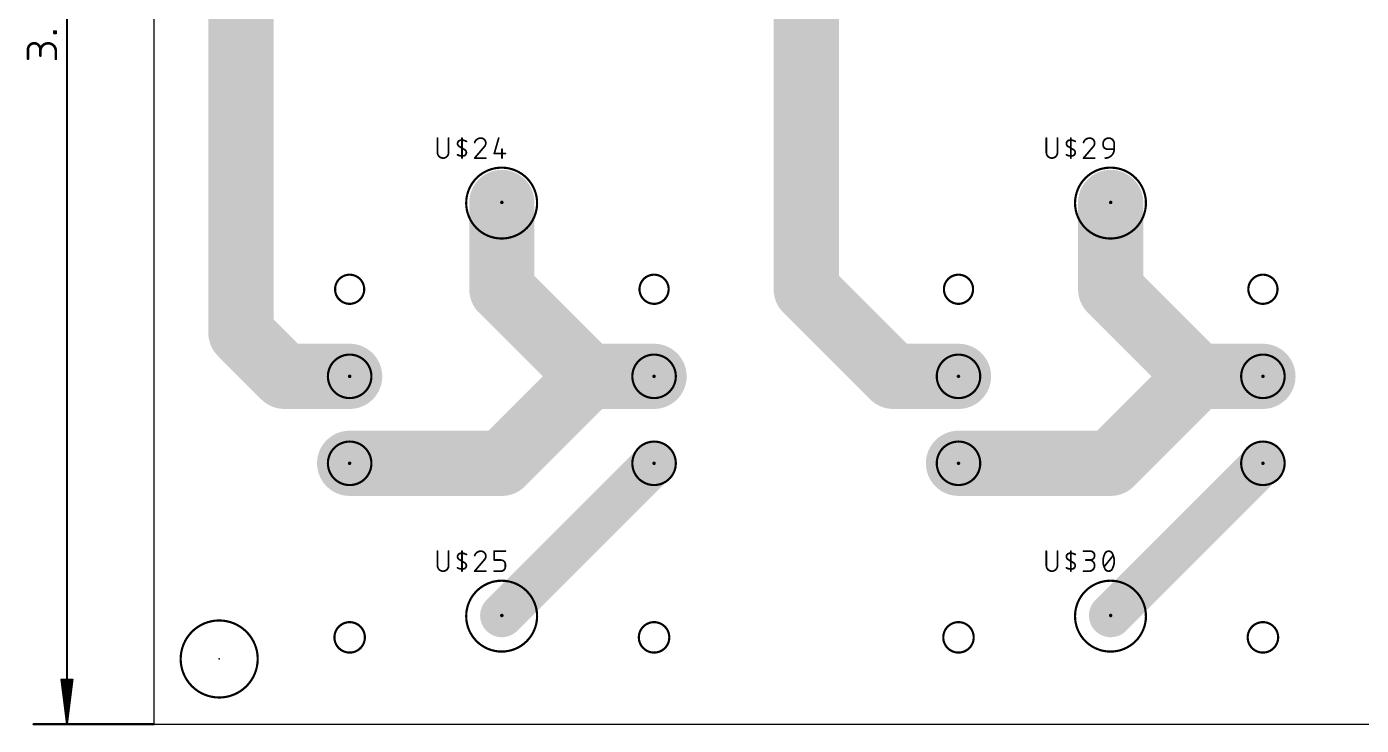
# Model space of a CAD drawing. Extents: x 3 to 156, y -1 to 93.
# Drawn here: x 2.7 to 80.7, y -1.3 to 39.5 of the extents above; entities that cross this region are included whole.
import ezdxf

# ---------------------------------------------------------------- set-up
doc = ezdxf.new("R2010")
doc.units = 0
for name, color, linetype in [('1', 12, 'CONTINUOUS'), ('17', 110, 'CONTINUOUS'), ('2', 41, 'CONTINUOUS'), ('20', 31, 'CONTINUOUS'), ('23', 53, 'CONTINUOUS'), ('25', 253, 'CONTINUOUS'), ('29', 253, 'CONTINUOUS'), ('30', 253, 'CONTINUOUS'), ('44', 253, 'CONTINUOUS')]:
    doc.layers.add(name, color=color, linetype=linetype)

# ---------------------------------------------------------------- blocks, each defined once
blk = doc.blocks.new('ROUNDP')
at = {"const_width": 0.5}
blk.add_lwpolyline([(0, -0.25, 1), (0, 0.25, 1), (0, -0.25)], format="xyb", dxfattribs=at)

msp = doc.modelspace()

# ---------------------------------------------------------------- linework, layer by layer
at = {"layer": '1'}
for points, const_width in [([(30.4546, 31.242, 326.0155), (30.48, 31.242)], 0.127), ([(30.4802, 31.2737, 1), (30.4798, 31.2103)], 0.0635), ([(30.4548, 31.2103, 1), (30.4544, 31.2737)], 0.0635), ([(66.0146, 31.242, 326.0155), (66.04, 31.242)], 0.127), ([(66.0402, 31.2737, 1), (66.0398, 31.2103)], 0.0635), ([(66.0148, 31.2103, 1), (66.0144, 31.2737)], 0.0635), ([(21.59, 23.2867, 1), (21.59, 24.9885, 1), (21.59, 23.2867)], 0.127), ([(39.37, 23.2867, 1), (39.37, 24.9885, 1), (39.37, 23.2867)], 0.127), ([(57.15, 23.2867, 1), (57.15, 24.9885, 1), (57.15, 23.2867)], 0.127), ([(74.93, 23.2867, 1), (74.93, 24.9885, 1), (74.93, 23.2867)], 0.127), ([(21.59, 17.78, 1), (21.59, 20.32, 1), (21.59, 17.78)], 0.127), ([(39.37, 17.78, 1), (39.37, 20.32, 1), (39.37, 17.78)], 0.127), ([(57.15, 17.78, 1), (57.15, 20.32, 1), (57.15, 17.78)], 0.127), ([(74.93, 17.78, 1), (74.93, 20.32, 1), (74.93, 17.78)], 0.127), ([(21.59, 12.7, 1), (21.59, 15.24, 1), (21.59, 12.7)], 0.127), ([(39.37, 12.7, 1), (39.37, 15.24, 1), (39.37, 12.7)], 0.127), ([(57.15, 12.7, 1), (57.15, 15.24, 1), (57.15, 12.7)], 0.127), ([(74.93, 12.7, 1), (74.93, 15.24, 1), (74.93, 12.7)], 0.127), ([(30.4546, 7.112, 326.0155), (30.48, 7.112)], 0.127), ([(30.4802, 7.1437, 1), (30.4798, 7.0803)], 0.0635), ([(30.4548, 7.0803, 1), (30.4544, 7.1437)], 0.0635), ([(66.0146, 7.112, 326.0155), (66.04, 7.112)], 0.127), ([(66.0402, 7.1437, 1), (66.0398, 7.0803)], 0.0635), ([(66.0148, 7.0803, 1), (66.0144, 7.1437)], 0.0635), ([(13.97, 0.29, 1), (13.97, 4.79, 1), (13.97, 0.29)], 0.127), ([(21.59, 2.9134, 1), (21.59, 4.6914, 1), (21.59, 2.9134)], 0.127), ([(39.37, 2.9134, 1), (39.37, 4.6914, 1), (39.37, 2.9134)], 0.127), ([(57.15, 2.9134, 1), (57.15, 4.6914, 1), (57.15, 2.9134)], 0.127), ([(74.93, 2.9134, 1), (74.93, 4.6914, 1), (74.93, 2.9134)], 0.127)]:
    msp.add_lwpolyline(points, format="xyb", dxfattribs=dict(at, const_width=const_width))
at = {"layer": '2'}
for points, const_width in [([(5.08, 81.215), (5.08, -1.205)], 0.13), ([(48.26, 24.13), (48.26, 59.69)], 3.81), ([(15.24, 58.42), (15.24, 21.59)], 3.81), ([(4.339, 39.1049), (4.339, 39.1952)], 0.1524), ([(4.339, 39.1952), (4.4293, 39.1952)], 0.1524), ([(4.4293, 39.1049), (4.339, 39.1049)], 0.1524), ([(4.4293, 39.1952), (4.4293, 39.1049)], 0.1524), ([(2.8037, 37.6043), (2.8037, 38.1461)], 0.1524), ([(3.5262, 38.1461), (3.5262, 37.7849)], 0.1524), ([(4.4293, 37.6043), (4.4293, 38.0558)], 0.1524), ([(30.48, 24.13), (30.48, 29.21)], 3.81), ([(66.04, 24.13), (66.04, 29.21)], 3.81), ([(35.56, 19.05), (30.48, 24.13)], 3.81), ([(53.34, 19.05), (48.26, 24.13)], 3.81), ([(71.12, 19.05), (66.04, 24.13)], 3.81), ([(15.24, 21.59), (17.78, 19.05)], 3.81), ([(17.78, 19.05), (21.59, 19.05)], 3.81), ([(30.48, 13.97), (35.56, 19.05)], 3.81), ([(39.37, 19.05), (35.56, 19.05)], 3.81), ([(57.15, 19.05), (53.34, 19.05)], 3.81), ([(66.04, 13.97), (71.12, 19.05)], 3.81), ([(74.93, 19.05), (71.12, 19.05)], 3.81), ([(21.59, 13.97), (30.48, 13.97)], 3.81), ([(57.15, 13.97), (66.04, 13.97)], 3.81), ([(30.48, 5.08), (39.37, 13.97)], 2.54), ([(66.04, 5.08), (74.93, 13.97)], 2.54), ([(5.08, -1.205), (4.7608, 1.33)], 0.13), ([(4.7608, 1.33), (5.3992, 1.33)], 0.13), ([(5.08, -1.205), (4.82, 1.33)], 0.13), ([(5.08, -1.205), (4.95, 1.33)], 0.13), ([(5.3992, 1.33), (5.08, -1.205)], 0.13), ([(5.21, 1.33), (5.08, -1.205)], 0.13), ([(5.34, 1.33), (5.08, -1.205)], 0.13), ([(10.16, -1.27), (3.13, -1.27)], 0.13)]:
    msp.add_lwpolyline(points, dxfattribs=dict(at, const_width=const_width))
for points, const_width in [([(4.3771, 39.1952, 1), (4.3009, 39.1952)], 0.0762), ([(4.339, 39.2333, 1), (4.339, 39.1571)], 0.0762), ([(4.339, 39.143, 1), (4.339, 39.0668)], 0.0762), ([(4.3009, 39.1049, 1), (4.3771, 39.1049)], 0.0762), ([(4.4674, 39.1952, 1), (4.3912, 39.1952)], 0.0762), ([(4.3912, 39.1049, 1), (4.4674, 39.1049)], 0.0762), ([(4.4293, 39.1571, 1), (4.4293, 39.2333)], 0.0762), ([(4.4293, 39.0668, 1), (4.4293, 39.143)], 0.0762), ([(3.5262, 38.1461, 1), (2.8037, 38.1461)], 0.1524), ([(2.8418, 38.1461, 1), (2.7656, 38.1461)], 0.0762), ([(4.4293, 38.0558, 1), (3.5262, 38.0558)], 0.1524), ([(3.5643, 38.1461, 1), (3.4881, 38.1461)], 0.0762), ([(2.7656, 38.1461, 1), (2.8418, 38.1461)], 0.0762), ([(2.7656, 37.6043, 1), (2.8418, 37.6043)], 0.0762), ([(3.4881, 38.1461, 1), (3.5643, 38.1461)], 0.0762), ([(3.4881, 38.0558, 1), (3.5643, 38.0558)], 0.0762), ([(3.4881, 37.7849, 1), (3.5643, 37.7849)], 0.0762), ([(4.4674, 38.0558, 1), (4.3912, 38.0558)], 0.0762), ([(4.3912, 38.0558, 1), (4.4674, 38.0558)], 0.0762), ([(4.3912, 37.6043, 1), (4.4674, 37.6043)], 0.0762), ([(31.4325, 29.21, 1), (29.5275, 29.21)], 1.905), ([(66.9925, 29.21, 1), (65.0875, 29.21)], 1.905), ([(31.1535, 24.8035, 1), (29.8065, 23.4565)], 1.905), ([(48.9335, 24.8035, 1), (47.5865, 23.4565)], 1.905), ([(66.7135, 24.8035, 1), (65.3665, 23.4565)], 1.905), ([(29.5275, 24.13, 1), (31.4325, 24.13)], 1.905), ([(47.3075, 24.13, 1), (49.2125, 24.13)], 1.905), ([(65.0875, 24.13, 1), (66.9925, 24.13)], 1.905), ([(15.9135, 22.2635, 1), (14.5665, 20.9165)], 1.905), ([(14.2875, 21.59, 1), (16.1925, 21.59)], 1.905), ([(17.78, 20.0025, 1), (17.78, 18.0975)], 1.905), ([(17.1065, 18.3765, 1), (18.4535, 19.7235)], 1.905), ([(21.59, 18.0975, 1), (21.59, 20.0025)], 1.905), ([(35.56, 20.0025, 1), (35.56, 18.0975)], 1.905), ([(36.2335, 18.3765, 1), (34.8865, 19.7235)], 1.905), ([(34.8865, 18.3765, 1), (36.2335, 19.7235)], 1.905), ([(39.37, 18.0975, 1), (39.37, 20.0025)], 1.905), ([(53.34, 20.0025, 1), (53.34, 18.0975)], 1.905), ([(52.6665, 18.3765, 1), (54.0135, 19.7235)], 1.905), ([(57.15, 18.0975, 1), (57.15, 20.0025)], 1.905), ([(71.12, 20.0025, 1), (71.12, 18.0975)], 1.905), ([(71.7935, 18.3765, 1), (70.4465, 19.7235)], 1.905), ([(70.4465, 18.3765, 1), (71.7935, 19.7235)], 1.905), ([(74.93, 18.0975, 1), (74.93, 20.0025)], 1.905), ([(21.59, 14.9225, 1), (21.59, 13.0175)], 1.905), ([(29.8065, 14.6435, 1), (31.1535, 13.2965)], 1.905), ([(30.48, 13.0175, 1), (30.48, 14.9225)], 1.905), ([(57.15, 14.9225, 1), (57.15, 13.0175)], 1.905), ([(65.3665, 14.6435, 1), (66.7135, 13.2965)], 1.905), ([(66.04, 13.0175, 1), (66.04, 14.9225)], 1.905), ([(39.819, 13.521, 1), (38.921, 14.419)], 1.27), ([(75.379, 13.521, 1), (74.481, 14.419)], 1.27), ([(30.031, 5.529, 1), (30.929, 4.631)], 1.27), ([(65.591, 5.529, 1), (66.489, 4.631)], 1.27), ([(4.793, 1.3341, 1), (4.7285, 1.3259)], 0.065), ([(4.7608, 1.3625, 1), (4.7608, 1.2975)], 0.065), ([(4.8523, 1.3333, 1), (4.7877, 1.3267)], 0.065), ([(4.9825, 1.3317, 1), (4.9175, 1.3283)], 0.065), ([(5.2425, 1.3283, 1), (5.1775, 1.3317)], 0.065), ([(5.3723, 1.3267, 1), (5.3077, 1.3333)], 0.065), ([(5.4315, 1.3259, 1), (5.367, 1.3341)], 0.065), ([(5.3992, 1.2975, 1), (5.3992, 1.3625)], 0.065), ([(3.13, -1.2375, 1), (3.13, -1.3025)], 0.065), ([(5.0478, -1.2009, 1), (5.1122, -1.2091)], 0.065), ([(5.0477, -1.2017, 1), (5.1123, -1.2083)], 0.065), ([(5.0475, -1.2067, 1), (5.1125, -1.2033)], 0.065), ([(5.0475, -1.2033, 1), (5.1125, -1.2067)], 0.065), ([(5.0475, -1.205, 1), (5.1125, -1.205)], 0.065), ([(5.0477, -1.2083, 1), (5.1123, -1.2017)], 0.065), ([(5.0478, -1.2091, 1), (5.1122, -1.2009)], 0.065), ([(10.16, -1.3025, 1), (10.16, -1.2375)], 0.065)]:
    msp.add_lwpolyline(points, format="xyb", dxfattribs=dict(at, const_width=const_width))
at = {"layer": '20'}
for p, q in [((10.16, 81.28), (10.16, -1.27)), ((10.16, -1.27), (156.21, -1.27))]:
    msp.add_line(p, q, dxfattribs=at)
at = {"layer": '23'}
for p in [(30.48, 29.21), (66.04, 29.21), (21.59, 13.97), (39.37, 13.97), (57.15, 13.97), (74.93, 13.97), (30.48, 5.08), (66.04, 5.08), (13.97, 2.54)]:
    msp.add_point(p, dxfattribs=at)
at = {"layer": '25', "const_width": 0.1016}
for points in [[(26.7208, 32.9692), (26.7208, 32.1254)], [(27.3699, 32.1254), (27.3699, 32.9692)], [(28.1503, 31.8008), (28.1503, 32.9692)], [(30.2951, 32.9692), (30.0355, 32.0604)], [(62.2808, 32.9692), (62.2808, 32.1254)], [(62.9299, 32.1254), (62.9299, 32.9692)], [(63.7103, 31.8008), (63.7103, 32.9692)], [(28.1503, 32.385), (27.988, 32.4824)], [(28.1503, 32.385), (28.3125, 32.2876)], [(29.4442, 32.4499), (28.8925, 31.8008)], [(30.0355, 32.0604), (30.6846, 32.0604)], [(30.4899, 32.3201), (30.4899, 31.8008)], [(63.7103, 32.385), (63.548, 32.4824)], [(63.7103, 32.385), (63.8725, 32.2876)], [(65.0042, 32.4499), (64.4525, 31.8008)], [(65.5955, 32.5797), (65.5955, 32.6446)], [(66.2446, 32.3201), (65.8551, 32.3201)], [(66.2446, 32.6446), (66.2446, 32.3201)], [(28.8925, 31.8008), (29.5416, 31.8008)], [(64.4525, 31.8008), (65.1016, 31.8008)], [(26.7208, 8.8392), (26.7208, 7.9954)], [(27.3699, 7.9954), (27.3699, 8.8392)], [(28.1503, 7.6708), (28.1503, 8.8392)], [(30.0355, 8.3199), (30.0355, 8.8392)], [(30.0355, 8.8392), (30.6846, 8.8392)], [(62.2808, 8.8392), (62.2808, 7.9954)], [(62.9299, 7.9954), (62.9299, 8.8392)], [(63.7103, 7.6708), (63.7103, 8.8392)], [(64.4525, 8.8392), (64.842, 8.8392)], [(65.6604, 7.9304), (66.1797, 8.5796)], [(28.1503, 8.255), (27.988, 8.3524)], [(28.1503, 8.255), (28.3125, 8.1576)], [(29.4442, 8.3199), (28.8925, 7.6708)], [(30.425, 8.3199), (30.0355, 8.3199)], [(30.6846, 7.9304), (30.6846, 8.0603)], [(63.7103, 8.255), (63.548, 8.3524)], [(63.7103, 8.255), (63.8725, 8.1576)], [(64.842, 8.3199), (64.5823, 8.3199)], [(28.8925, 7.6708), (29.5416, 7.6708)], [(30.0355, 7.6708), (30.425, 7.6708)], [(64.4525, 7.6708), (64.7771, 7.6708)]]:
    msp.add_lwpolyline(points, dxfattribs=at)
at = {"layer": '25'}
for points, const_width in [([(26.7462, 32.9692, 1), (26.6954, 32.9692)], 0.0508), ([(27.3953, 32.9692, 1), (27.3445, 32.9692)], 0.0508), ([(28.0529, 32.8394, 0.6917), (27.988, 32.4824)], 0.1016), ([(28.0483, 32.8644, 1), (28.0574, 32.8144)], 0.0508), ([(28.4099, 32.7745, 0.1823), (28.0529, 32.8394)], 0.1016), ([(28.0574, 32.8144, 1), (28.0483, 32.8644)], 0.0508), ([(28.1757, 32.9692, 1), (28.1249, 32.9692)], 0.0508), ([(28.3968, 32.7527, 1), (28.423, 32.7962)], 0.0508), ([(29.2495, 32.9692, 0.3252), (28.8925, 32.7096)], 0.1016), ([(28.8683, 32.7174, 1), (28.9167, 32.7017)], 0.0508), ([(29.5416, 32.6771, 0.4142), (29.2495, 32.9692)], 0.1016), ([(29.2495, 32.9946, 1), (29.2495, 32.9438)], 0.0508), ([(29.2495, 32.9438, 1), (29.2495, 32.9946)], 0.0508), ([(30.3196, 32.9622, 1), (30.2707, 32.9762)], 0.0508), ([(62.3062, 32.9692, 1), (62.2554, 32.9692)], 0.0508), ([(62.9553, 32.9692, 1), (62.9045, 32.9692)], 0.0508), ([(63.6129, 32.8394, 0.6917), (63.548, 32.4824)], 0.1016), ([(63.6083, 32.8644, 1), (63.6174, 32.8144)], 0.0508), ([(63.9699, 32.7745, 0.1823), (63.6129, 32.8394)], 0.1016), ([(63.6174, 32.8144, 1), (63.6083, 32.8644)], 0.0508), ([(63.7357, 32.9692, 1), (63.6849, 32.9692)], 0.0508), ([(63.9568, 32.7527, 1), (63.983, 32.7962)], 0.0508), ([(64.8095, 32.9692, 0.3252), (64.4525, 32.7096)], 0.1016), ([(64.4283, 32.7174, 1), (64.4767, 32.7017)], 0.0508), ([(65.1016, 32.6771, 0.4142), (64.8095, 32.9692)], 0.1016), ([(64.8095, 32.9946, 1), (64.8095, 32.9438)], 0.0508), ([(64.8095, 32.9438, 1), (64.8095, 32.9946)], 0.0508), ([(66.2446, 32.6446, 1), (65.5955, 32.6446)], 0.1016), ([(26.7208, 32.1254, 1), (27.3699, 32.1254)], 0.1016), ([(26.7462, 32.1254, 1), (26.6954, 32.1254)], 0.0508), ([(26.6954, 32.1254, 1), (26.7462, 32.1254)], 0.0508), ([(27.3953, 32.1254, 1), (27.3445, 32.1254)], 0.0508), ([(27.3445, 32.1254, 1), (27.3953, 32.1254)], 0.0508), ([(27.8906, 31.9955, 0.1823), (28.2476, 31.9306)], 0.1016), ([(27.9037, 32.0173, 1), (27.8775, 31.9738)], 0.0508), ([(28.001, 32.5041, 1), (27.9749, 32.4606)], 0.0508), ([(27.9749, 32.4606, 1), (28.001, 32.5041)], 0.0508), ([(28.1633, 32.4068, 1), (28.1372, 32.3632)], 0.0508), ([(28.1372, 32.3632, 1), (28.1633, 32.4068)], 0.0508), ([(28.2476, 31.9306, 0.6917), (28.3125, 32.2876)], 0.1016), ([(28.2431, 31.9556, 1), (28.2522, 31.9056)], 0.0508), ([(28.2522, 31.9056, 1), (28.2431, 31.9556)], 0.0508), ([(28.3256, 32.3094, 1), (28.2995, 32.2659)], 0.0508), ([(28.2995, 32.2659, 1), (28.3256, 32.3094)], 0.0508), ([(29.4442, 32.4499, 0.2053), (29.5416, 32.6771)], 0.1016), ([(29.4267, 32.4683, 1), (29.4618, 32.4315)], 0.0508), ([(29.4636, 32.4335, 1), (29.4249, 32.4664)], 0.0508), ([(29.567, 32.6771, 1), (29.5162, 32.6771)], 0.0508), ([(29.5162, 32.6771, 1), (29.567, 32.6771)], 0.0508), ([(30.0355, 32.0858, 1), (30.0355, 32.035)], 0.0508), ([(30.0111, 32.0674, 1), (30.0599, 32.0535)], 0.0508), ([(30.5153, 32.3201, 1), (30.4645, 32.3201)], 0.0508), ([(30.6846, 32.035, 1), (30.6846, 32.0858)], 0.0508), ([(62.2808, 32.1254, 1), (62.9299, 32.1254)], 0.1016), ([(62.3062, 32.1254, 1), (62.2554, 32.1254)], 0.0508), ([(62.2554, 32.1254, 1), (62.3062, 32.1254)], 0.0508), ([(62.9553, 32.1254, 1), (62.9045, 32.1254)], 0.0508), ([(62.9045, 32.1254, 1), (62.9553, 32.1254)], 0.0508), ([(63.4506, 31.9955, 0.1823), (63.8076, 31.9306)], 0.1016), ([(63.4637, 32.0173, 1), (63.4375, 31.9738)], 0.0508), ([(63.561, 32.5041, 1), (63.5349, 32.4606)], 0.0508), ([(63.5349, 32.4606, 1), (63.561, 32.5041)], 0.0508), ([(63.7233, 32.4068, 1), (63.6972, 32.3632)], 0.0508), ([(63.6972, 32.3632, 1), (63.7233, 32.4068)], 0.0508), ([(63.8076, 31.9306, 0.6917), (63.8725, 32.2876)], 0.1016), ([(63.8031, 31.9556, 1), (63.8122, 31.9056)], 0.0508), ([(63.8122, 31.9056, 1), (63.8031, 31.9556)], 0.0508), ([(63.8856, 32.3094, 1), (63.8595, 32.2659)], 0.0508), ([(63.8595, 32.2659, 1), (63.8856, 32.3094)], 0.0508), ([(65.0042, 32.4499, 0.2053), (65.1016, 32.6771)], 0.1016), ([(64.9867, 32.4683, 1), (65.0218, 32.4315)], 0.0508), ([(65.0236, 32.4335, 1), (64.9849, 32.4664)], 0.0508), ([(65.127, 32.6771, 1), (65.0762, 32.6771)], 0.0508), ([(65.0762, 32.6771, 1), (65.127, 32.6771)], 0.0508), ([(65.6209, 32.6446, 1), (65.5701, 32.6446)], 0.0508), ([(65.5701, 32.6446, 1), (65.6209, 32.6446)], 0.0508), ([(65.5955, 32.5797, 0.4142), (65.8551, 32.3201)], 0.1016), ([(65.6209, 32.5797, 1), (65.5701, 32.5797)], 0.0508), ([(65.5701, 32.5797, 1), (65.6209, 32.5797)], 0.0508), ([(65.7253, 31.8008, 0.4142), (66.2446, 32.3201)], 0.1016), ([(65.8551, 32.3455, 1), (65.8551, 32.2947)], 0.0508), ([(65.8551, 32.2947, 1), (65.8551, 32.3455)], 0.0508), ([(66.27, 32.6446, 1), (66.2192, 32.6446)], 0.0508), ([(66.2192, 32.6446, 1), (66.27, 32.6446)], 0.0508), ([(66.27, 32.3201, 1), (66.2192, 32.3201)], 0.0508), ([(66.2192, 32.3201, 1), (66.27, 32.3201)], 0.0508), ([(66.2446, 32.2947, 1), (66.2446, 32.3455)], 0.0508), ([(28.1249, 31.8008, 1), (28.1757, 31.8008)], 0.0508), ([(28.8731, 31.8173, 1), (28.9119, 31.7843)], 0.0508), ([(28.8925, 31.8262, 1), (28.8925, 31.7754)], 0.0508), ([(29.5416, 31.7754, 1), (29.5416, 31.8262)], 0.0508), ([(30.4645, 31.8008, 1), (30.5153, 31.8008)], 0.0508), ([(63.6849, 31.8008, 1), (63.7357, 31.8008)], 0.0508), ([(64.4331, 31.8173, 1), (64.4719, 31.7843)], 0.0508), ([(64.4525, 31.8262, 1), (64.4525, 31.7754)], 0.0508), ([(65.1016, 31.7754, 1), (65.1016, 31.8262)], 0.0508), ([(65.7253, 31.8262, 1), (65.7253, 31.7754)], 0.0508), ([(26.7462, 8.8392, 1), (26.6954, 8.8392)], 0.0508), ([(27.3953, 8.8392, 1), (27.3445, 8.8392)], 0.0508), ([(28.0529, 8.7094, 0.6917), (27.988, 8.3524)], 0.1016), ([(28.0483, 8.7344, 1), (28.0574, 8.6844)], 0.0508), ([(28.4099, 8.6445, 0.1823), (28.0529, 8.7094)], 0.1016), ([(28.0574, 8.6844, 1), (28.0483, 8.7344)], 0.0508), ([(28.1757, 8.8392, 1), (28.1249, 8.8392)], 0.0508), ([(28.3968, 8.6227, 1), (28.423, 8.6662)], 0.0508), ([(29.2495, 8.8392, 0.3252), (28.8925, 8.5796)], 0.1016), ([(28.8683, 8.5874, 1), (28.9167, 8.5717)], 0.0508), ([(29.5416, 8.5471, 0.4142), (29.2495, 8.8392)], 0.1016), ([(29.2495, 8.8646, 1), (29.2495, 8.8138)], 0.0508), ([(29.2495, 8.8138, 1), (29.2495, 8.8646)], 0.0508), ([(29.4442, 8.3199, 0.2053), (29.5416, 8.5471)], 0.1016), ([(29.567, 8.5471, 1), (29.5162, 8.5471)], 0.0508), ([(30.0609, 8.8392, 1), (30.0101, 8.8392)], 0.0508), ([(30.0355, 8.8646, 1), (30.0355, 8.8138)], 0.0508), ([(30.6846, 8.8138, 1), (30.6846, 8.8646)], 0.0508), ([(62.3062, 8.8392, 1), (62.2554, 8.8392)], 0.0508), ([(62.9553, 8.8392, 1), (62.9045, 8.8392)], 0.0508), ([(63.6129, 8.7094, 0.6917), (63.548, 8.3524)], 0.1016), ([(63.6083, 8.7344, 1), (63.6174, 8.6844)], 0.0508), ([(63.9699, 8.6445, 0.1823), (63.6129, 8.7094)], 0.1016), ([(63.6174, 8.6844, 1), (63.6083, 8.7344)], 0.0508), ([(63.7357, 8.8392, 1), (63.6849, 8.8392)], 0.0508), ([(63.9568, 8.6227, 1), (63.983, 8.6662)], 0.0508), ([(64.4525, 8.8646, 1), (64.4525, 8.8138)], 0.0508), ([(64.842, 8.3199, 1), (64.842, 8.8392)], 0.1016), ([(64.842, 8.8646, 1), (64.842, 8.8138)], 0.0508), ([(64.842, 8.8138, 1), (64.842, 8.8646)], 0.0508), ([(65.6929, 8.6769, 0.1139), (65.5955, 8.255)], 0.1016), ([(65.6688, 8.6852, 1), (65.7169, 8.6687)], 0.0508), ([(65.92, 8.8392, 0.3205), (65.6929, 8.6769)], 0.1016), ([(65.7157, 8.6658, 1), (65.67, 8.6881)], 0.0508), ([(66.1472, 8.6769, 0.3205), (65.92, 8.8392)], 0.1016), ([(65.92, 8.8646, 1), (65.92, 8.8138)], 0.0508), ([(65.92, 8.8138, 1), (65.92, 8.8646)], 0.0508), ([(66.1701, 8.6881, 1), (66.1244, 8.6658)], 0.0508), ([(66.2446, 8.255, 0.1139), (66.1472, 8.6769)], 0.1016), ([(66.1232, 8.6687, 1), (66.1713, 8.6852)], 0.0508), ([(66.1995, 8.5637, 1), (66.1599, 8.5954)], 0.0508), ([(26.7208, 7.9954, 1), (27.3699, 7.9954)], 0.1016), ([(26.7462, 7.9954, 1), (26.6954, 7.9954)], 0.0508), ([(26.6954, 7.9954, 1), (26.7462, 7.9954)], 0.0508), ([(27.3953, 7.9954, 1), (27.3445, 7.9954)], 0.0508), ([(27.3445, 7.9954, 1), (27.3953, 7.9954)], 0.0508), ([(27.8906, 7.8655, 0.1823), (28.2476, 7.8006)], 0.1016), ([(27.9037, 7.8873, 1), (27.8775, 7.8438)], 0.0508), ([(28.001, 8.3741, 1), (27.9749, 8.3306)], 0.0508), ([(27.9749, 8.3306, 1), (28.001, 8.3741)], 0.0508), ([(28.1633, 8.2768, 1), (28.1372, 8.2332)], 0.0508), ([(28.1372, 8.2332, 1), (28.1633, 8.2768)], 0.0508), ([(28.2476, 7.8006, 0.6917), (28.3125, 8.1576)], 0.1016), ([(28.2431, 7.8256, 1), (28.2522, 7.7756)], 0.0508), ([(28.2522, 7.7756, 1), (28.2431, 7.8256)], 0.0508), ([(28.3256, 8.1794, 1), (28.2995, 8.1359)], 0.0508), ([(28.2995, 8.1359, 1), (28.3256, 8.1794)], 0.0508), ([(29.4267, 8.3383, 1), (29.4618, 8.3015)], 0.0508), ([(29.4636, 8.3035, 1), (29.4249, 8.3364)], 0.0508), ([(29.5162, 8.5471, 1), (29.567, 8.5471)], 0.0508), ([(30.0355, 8.3453, 1), (30.0355, 8.2945)], 0.0508), ([(30.0101, 8.3199, 1), (30.0609, 8.3199)], 0.0508), ([(30.6846, 8.0603, 0.4142), (30.425, 8.3199)], 0.1016), ([(30.425, 8.3453, 1), (30.425, 8.2945)], 0.0508), ([(30.425, 7.6708, 0.4142), (30.6846, 7.9304)], 0.1016), ([(30.425, 8.2945, 1), (30.425, 8.3453)], 0.0508), ([(30.71, 8.0603, 1), (30.6592, 8.0603)], 0.0508), ([(30.6592, 8.0603, 1), (30.71, 8.0603)], 0.0508), ([(30.71, 7.9304, 1), (30.6592, 7.9304)], 0.0508), ([(30.6592, 7.9304, 1), (30.71, 7.9304)], 0.0508), ([(62.2808, 7.9954, 1), (62.9299, 7.9954)], 0.1016), ([(62.3062, 7.9954, 1), (62.2554, 7.9954)], 0.0508), ([(62.2554, 7.9954, 1), (62.3062, 7.9954)], 0.0508), ([(62.9553, 7.9954, 1), (62.9045, 7.9954)], 0.0508), ([(62.9045, 7.9954, 1), (62.9553, 7.9954)], 0.0508), ([(63.4506, 7.8655, 0.1823), (63.8076, 7.8006)], 0.1016), ([(63.4637, 7.8873, 1), (63.4375, 7.8438)], 0.0508), ([(63.561, 8.3741, 1), (63.5349, 8.3306)], 0.0508), ([(63.5349, 8.3306, 1), (63.561, 8.3741)], 0.0508), ([(63.7233, 8.2768, 1), (63.6972, 8.2332)], 0.0508), ([(63.6972, 8.2332, 1), (63.7233, 8.2768)], 0.0508), ([(63.8076, 7.8006, 0.6917), (63.8725, 8.1576)], 0.1016), ([(63.8031, 7.8256, 1), (63.8122, 7.7756)], 0.0508), ([(63.8122, 7.7756, 1), (63.8031, 7.8256)], 0.0508), ([(63.8856, 8.1794, 1), (63.8595, 8.1359)], 0.0508), ([(63.8595, 8.1359, 1), (63.8856, 8.1794)], 0.0508), ([(64.5823, 8.3453, 1), (64.5823, 8.2945)], 0.0508), ([(64.7771, 7.6708, 1), (64.7771, 8.3199)], 0.1016), ([(64.7771, 8.3453, 1), (64.7771, 8.2945)], 0.0508), ([(64.842, 8.3453, 1), (64.842, 8.2945)], 0.0508), ([(64.842, 8.2945, 1), (64.842, 8.3453)], 0.0508), ([(65.5955, 8.255, 0.1139), (65.6929, 7.8331)], 0.1016), ([(65.6209, 8.255, 1), (65.5701, 8.255)], 0.0508), ([(65.5701, 8.255, 1), (65.6209, 8.255)], 0.0508), ([(65.6406, 7.9463, 1), (65.6802, 7.9146)], 0.0508), ([(65.7169, 7.8413, 1), (65.6688, 7.8248)], 0.0508), ([(65.6929, 7.8331, 0.3205), (65.92, 7.6708)], 0.1016), ([(65.67, 7.8219, 1), (65.7157, 7.8442)], 0.0508), ([(65.92, 7.6708, 0.3205), (66.1472, 7.8331)], 0.1016), ([(66.1472, 7.8331, 0.1139), (66.2446, 8.255)], 0.1016), ([(66.1244, 7.8442, 1), (66.1701, 7.8219)], 0.0508), ([(66.1713, 7.8248, 1), (66.1232, 7.8413)], 0.0508), ([(66.27, 8.255, 1), (66.2192, 8.255)], 0.0508), ([(66.2192, 8.255, 1), (66.27, 8.255)], 0.0508), ([(28.1249, 7.6708, 1), (28.1757, 7.6708)], 0.0508), ([(28.8731, 7.6873, 1), (28.9119, 7.6543)], 0.0508), ([(28.8925, 7.6962, 1), (28.8925, 7.6454)], 0.0508), ([(29.5416, 7.6454, 1), (29.5416, 7.6962)], 0.0508), ([(30.0355, 7.6962, 1), (30.0355, 7.6454)], 0.0508), ([(30.425, 7.6962, 1), (30.425, 7.6454)], 0.0508), ([(30.425, 7.6454, 1), (30.425, 7.6962)], 0.0508), ([(63.6849, 7.6708, 1), (63.7357, 7.6708)], 0.0508), ([(64.4525, 7.6962, 1), (64.4525, 7.6454)], 0.0508), ([(64.7771, 7.6962, 1), (64.7771, 7.6454)], 0.0508), ([(64.7771, 7.6454, 1), (64.7771, 7.6962)], 0.0508), ([(65.92, 7.6962, 1), (65.92, 7.6454)], 0.0508), ([(65.92, 7.6454, 1), (65.92, 7.6962)], 0.0508)]:
    msp.add_lwpolyline(points, format="xyb", dxfattribs=dict(at, const_width=const_width))
at = {"layer": '44'}
for centre in [(30.48, 29.21), (66.04, 29.21), (21.59, 19.05), (39.37, 19.05), (57.15, 19.05), (74.93, 19.05), (21.59, 13.97), (39.37, 13.97), (57.15, 13.97), (74.93, 13.97), (30.48, 5.08), (66.04, 5.08)]:
    msp.add_circle(centre, 0, dxfattribs=at)

# ---------------------------------------------------------------- block references
at = {"layer": '17', "xscale": 0.0002, "yscale": 0.0002}
for p in [(30.48, 29.21), (30.48, 29.21), (30.48, 29.21), (30.48, 29.21), (30.48, 29.21), (30.48, 29.21), (30.48, 29.21), (30.48, 29.21), (30.48, 29.21), (30.48, 29.21), (30.48, 29.21), (30.48, 29.21), (30.48, 29.21), (30.48, 29.21), (30.48, 29.21), (30.48, 29.21), (66.04, 29.21), (66.04, 29.21), (66.04, 29.21), (66.04, 29.21), (66.04, 29.21), (66.04, 29.21), (66.04, 29.21), (66.04, 29.21), (66.04, 29.21), (66.04, 29.21), (66.04, 29.21), (66.04, 29.21), (66.04, 29.21), (66.04, 29.21), (66.04, 29.21), (66.04, 29.21), (21.59, 19.05), (21.59, 19.05), (21.59, 19.05), (21.59, 19.05), (21.59, 19.05), (21.59, 19.05), (21.59, 19.05), (21.59, 19.05), (21.59, 19.05), (21.59, 19.05), (21.59, 19.05), (21.59, 19.05), (21.59, 19.05), (21.59, 19.05), (21.59, 19.05), (21.59, 19.05), (39.37, 19.05), (39.37, 19.05), (39.37, 19.05), (39.37, 19.05), (39.37, 19.05), (39.37, 19.05), (39.37, 19.05), (39.37, 19.05), (39.37, 19.05), (39.37, 19.05), (39.37, 19.05), (39.37, 19.05), (39.37, 19.05), (39.37, 19.05), (39.37, 19.05), (39.37, 19.05), (57.15, 19.05), (57.15, 19.05), (57.15, 19.05), (57.15, 19.05), (57.15, 19.05), (57.15, 19.05), (57.15, 19.05), (57.15, 19.05), (57.15, 19.05), (57.15, 19.05), (57.15, 19.05), (57.15, 19.05), (57.15, 19.05), (57.15, 19.05), (57.15, 19.05), (57.15, 19.05), (74.93, 19.05), (74.93, 19.05), (74.93, 19.05), (74.93, 19.05), (74.93, 19.05), (74.93, 19.05), (74.93, 19.05), (74.93, 19.05), (74.93, 19.05), (74.93, 19.05), (74.93, 19.05), (74.93, 19.05), (74.93, 19.05), (74.93, 19.05), (74.93, 19.05), (74.93, 19.05), (21.59, 13.97), (21.59, 13.97), (21.59, 13.97), (21.59, 13.97), (21.59, 13.97), (21.59, 13.97), (21.59, 13.97), (21.59, 13.97), (21.59, 13.97), (21.59, 13.97), (21.59, 13.97), (21.59, 13.97), (21.59, 13.97), (21.59, 13.97), (21.59, 13.97), (21.59, 13.97), (39.37, 13.97), (39.37, 13.97), (39.37, 13.97), (39.37, 13.97), (39.37, 13.97), (39.37, 13.97), (39.37, 13.97), (39.37, 13.97), (39.37, 13.97), (39.37, 13.97), (39.37, 13.97), (39.37, 13.97), (39.37, 13.97), (39.37, 13.97), (39.37, 13.97), (39.37, 13.97), (57.15, 13.97), (57.15, 13.97), (57.15, 13.97), (57.15, 13.97), (57.15, 13.97), (57.15, 13.97), (57.15, 13.97), (57.15, 13.97), (57.15, 13.97), (57.15, 13.97), (57.15, 13.97), (57.15, 13.97), (57.15, 13.97), (57.15, 13.97), (57.15, 13.97), (57.15, 13.97), (74.93, 13.97), (74.93, 13.97), (74.93, 13.97), (74.93, 13.97), (74.93, 13.97), (74.93, 13.97), (74.93, 13.97), (74.93, 13.97), (74.93, 13.97), (74.93, 13.97), (74.93, 13.97), (74.93, 13.97), (74.93, 13.97), (74.93, 13.97), (74.93, 13.97), (74.93, 13.97), (30.48, 5.08), (30.48, 5.08), (30.48, 5.08), (30.48, 5.08), (30.48, 5.08), (30.48, 5.08), (30.48, 5.08), (30.48, 5.08), (30.48, 5.08), (30.48, 5.08), (30.48, 5.08), (30.48, 5.08), (30.48, 5.08), (30.48, 5.08), (30.48, 5.08), (30.48, 5.08), (66.04, 5.08), (66.04, 5.08), (66.04, 5.08), (66.04, 5.08), (66.04, 5.08), (66.04, 5.08), (66.04, 5.08), (66.04, 5.08), (66.04, 5.08), (66.04, 5.08), (66.04, 5.08), (66.04, 5.08), (66.04, 5.08), (66.04, 5.08), (66.04, 5.08), (66.04, 5.08)]:
    msp.add_blockref('ROUNDP', p, dxfattribs=at)
at = {"layer": '29', "xscale": 0.2034, "yscale": 0.2034}
for p in [(30.48, 29.21), (66.04, 29.21), (21.59, 19.05), (39.37, 19.05), (57.15, 19.05), (74.93, 19.05), (21.59, 13.97), (39.37, 13.97), (57.15, 13.97), (74.93, 13.97), (30.48, 5.08), (66.04, 5.08)]:
    msp.add_blockref('ROUNDP', p, dxfattribs=at)
at = {"layer": '30', "xscale": 0.2034, "yscale": 0.2034}
for p in [(30.48, 29.21), (66.04, 29.21), (21.59, 19.05), (39.37, 19.05), (57.15, 19.05), (74.93, 19.05), (21.59, 13.97), (39.37, 13.97), (57.15, 13.97), (74.93, 13.97), (30.48, 5.08), (66.04, 5.08)]:
    msp.add_blockref('ROUNDP', p, dxfattribs=at)

doc.saveas('drawing.dxf')
